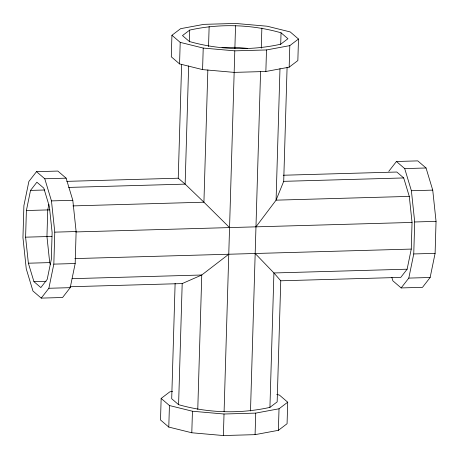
<?xml version="1.0" encoding="UTF-8"?>
<svg xmlns="http://www.w3.org/2000/svg" width="459" height="459" viewBox="0 0 459 459"><rect width="100%" height="100%" fill="white"/><g stroke="black" fill="none" stroke-linecap="round" stroke-linejoin="round"><path stroke-width="0.69" d="M25.601 237.171L26.392 210.526L30.524 190.405L36.892 182.2L43.789 188.121L49.365 206.567L52.125 232.604L51.339 259.255L47.202 279.376L40.84 287.575L33.943 281.66L28.366 263.208L25.601 237.171L51.959 236.431M41.23 298.115L48.872 288.269L53.829 264.126L54.782 232.145L51.465 200.904L44.775 178.763L36.496 171.666L28.86 181.506L23.897 205.649L22.95 237.63L26.266 268.876L32.956 291.012L41.23 298.115L62.579 297.507L70.216 287.667L75.178 263.523L76.125 231.543L72.809 200.302L66.119 178.161L57.845 171.064L36.496 171.666M172.573 391.332L169.83 391.837L161.149 398.435L160.512 419.974L168.786 427.071L191.799 432.774L223.384 435.545L255.078 434.65L278.389 430.324L287.07 423.726L287.707 402.193L279.433 395.09L276.725 394.419M171.93 35.274L171.293 56.807L179.567 63.91L202.58 69.607L234.165 72.384L265.859 71.489L289.17 67.163L297.851 60.565L298.488 39.026L290.214 31.929L267.201 26.226L235.616 23.455L203.922 24.35L180.611 28.676L171.93 35.274L180.203 42.371L203.217 48.069L234.801 50.846L266.495 49.951L289.807 45.625L298.488 39.026M168.786 427.071L169.428 405.532L161.149 398.435M179.567 63.91L180.203 42.371M175.12 283.392L171.7 398.751L178.591 404.666C208.128 413.1 239.942 414.047 269.926 407.374L277.161 401.877L280.759 280.793L273.92 272.967L255.175 253.494M229.557 227.589L203.922 202.201L185.138 184.122L178.241 178.207L181.626 64.289M178.591 404.666L182.189 283.582L201.759 275.004L228.766 254.24M188.649 65.901L185.138 184.122L68.707 187.415M189.36 41.895L189.71 30.087C219.695 23.415 251.509 24.361 281.046 32.796L287.942 38.717L280.707 44.213C250.723 50.88 218.909 49.939 189.372 41.499L182.475 35.584L189.71 30.087M191.799 432.774L192.441 411.235L169.428 405.532M202.58 69.607L203.217 48.069M197.772 409.417L201.759 275.004L72.132 278.67M207.847 69.934L203.922 202.201L72.861 205.902M208.541 46.629L209.138 26.484M223.384 435.545L224.026 414.012L255.72 413.111L279.026 408.785L287.707 402.193M224.09 411.729L234.801 50.846M234.865 48.706L235.547 25.738M250.505 410.983L260.58 71.501M261.269 48.195L261.871 28.045M255.078 434.65L255.72 413.111M265.859 71.489L266.495 49.951M269.926 407.374L273.92 272.967L407.127 269.198L411.264 249.082L412.05 222.431L409.29 196.395L403.713 177.943L396.817 172.027L283.243 175.24M279.984 68.609L276.077 200.158L255.967 226.844M280.696 44.609L281.046 32.796M409.29 196.395L276.077 200.158L283.708 181.339L287.087 67.416M278.389 430.324L279.026 408.785M289.17 67.163L289.807 45.625M391.866 277.483L392.881 280.839L401.155 287.936L408.797 278.097L413.754 253.953L414.706 221.972L411.39 190.726L404.7 168.591L396.421 161.493L388.784 171.333M401.155 287.936L422.504 287.334L430.14 277.494L435.103 253.351L436.05 221.37L432.734 190.124L426.044 167.988L417.77 160.885L396.421 161.493M48.878 204.37L47.736 209.918L46.95 236.569L49.71 262.605L50.329 264.659M407.127 269.198L400.764 277.402L280.759 280.793M222.058 47.638L234.91 47.271L247.711 48.396M44.775 178.763L66.119 178.161M404.7 168.591L426.044 167.988M66.807 181.357L178.241 178.207M283.708 181.339L403.713 177.943M30.524 190.405L44.758 190.003M51.465 200.904L72.809 200.302M411.39 190.726L432.734 190.124M26.392 210.526L49.888 209.861M54.782 232.145L76.125 231.543M414.706 221.972L436.05 221.37M75.62 231.938L412.05 222.431M74.828 258.589L411.264 249.082M28.366 263.208L49.71 262.605M53.829 264.126L75.178 263.523M413.754 253.953L435.103 253.351M33.943 281.66L46.038 281.315M70.038 286.749L182.189 283.582M48.872 288.269L70.216 287.667M408.797 278.097L430.14 277.494M192.441 411.235L224.026 414.012"/></g></svg>
